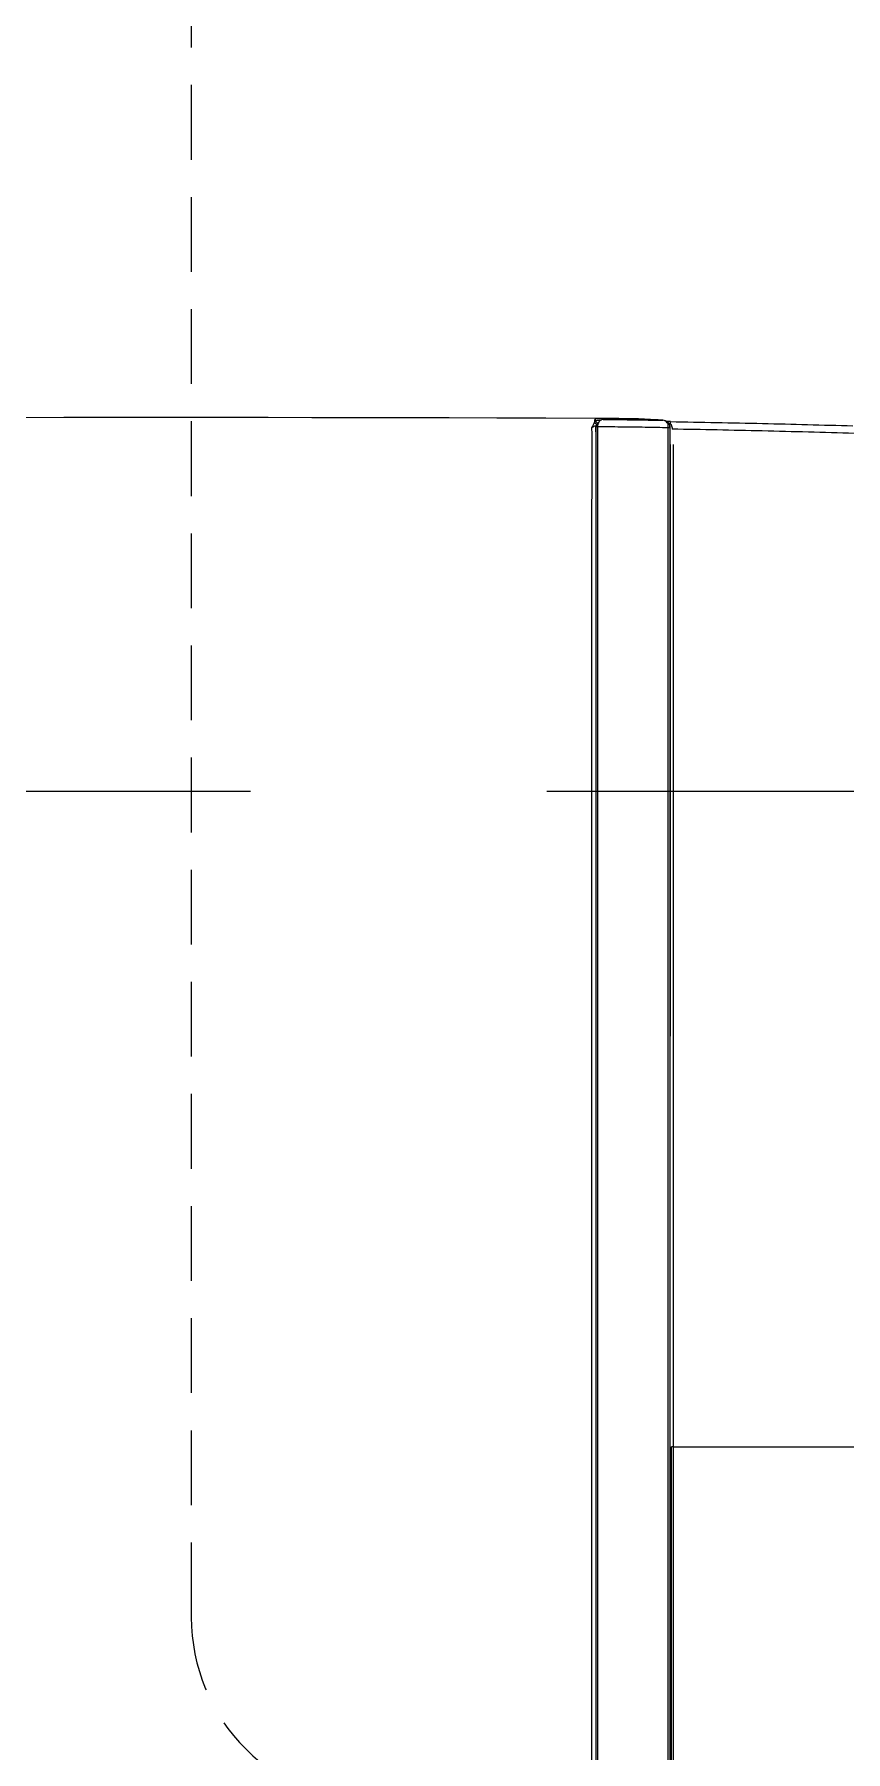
# Model space of a CAD drawing. Header units: millimetres. Extents: x -551172 to 232469, y -3435 to 261611.
# Drawn here: x 74312.6 to 74399.5, y 108986.2 to 109170 of the extents above; entities that cross this region are included whole.
import ezdxf

# ---------------------------------------------------------------- set-up
doc = ezdxf.new("R2010")
doc.units = ezdxf.units.MM
doc.header["$LTSCALE"] = 10
doc.linetypes.add('DH-HID2', pattern=[1.2, 0.8, -0.4])
doc.linetypes.add('HIDDEN', pattern=[9.525, 6.35, -3.175])
for name, color, linetype in [('06-FUR', 6, 'Continuous'), ('FU-FURM', 251, 'DH-HID2'), ('도면층8', 8, 'Continuous')]:
    doc.layers.add(name, color=color, linetype=linetype)
doc.linetypes.add('ZIGZAG', pattern='A,0.0001,-0.2,[131,ltypeshp.shx,S=0.2,R=0,X=-0.2,Y=0],-0.4,[131,ltypeshp.shx,S=0.2,R=180,X=0.2,Y=0],-0.2', length=0.8001)

# ---------------------------------------------------------------- blocks, each defined once
blk = doc.blocks.new('*U477')
at = {"color": 8}
for p, q in [((1519.72, 193.19), (1519.72, 193.19)), ((1519.77, 189.43), (1519.77, 189.44)), ((1519.78, 190.56), (1519.78, 190.56)), ((1519.79, 190.46), (1519.79, 190.49)), ((1519.79, 190.46), (1519.79, 190.49)), ((1519.64, 186.8), (1519.64, 186.81))]:
    blk.add_line(p, q, dxfattribs=at)
at = {"color": 1, "linetype": 'HIDDEN'}
blk.add_lwpolyline([(1479.94, 484.99), (1479.94, 14.99), (39.94, 14.99), (39.94, 484.99)], close=True, dxfattribs=at)
at = {"color": 8}
blk.add_arc((1519.01, 193.8), 0.2, 80.5717, 90, dxfattribs=at)
for centre, major_axis, ratio, start_param, end_param in [((1518.89, 193.8), (0, -0.2), 0.205027, 1.568733, 3.141593), ((1519.01, 193.8), (0, -0.2), 0.351833, 1.567117, 3.141593), ((1519.01, 193.8), (0.033, 0.197), 0.348188, 4.76642, 6.323186), ((1519.07, 194.06), (-0.393, -0.309), 0.676569, 1.247751, 2.270849), ((1519.16, 193.82), (-0.5, -0.021), 0.710917, 2.398177, 3.067106), ((1518.79, 186.26), (0, -0.2), 0.201921, 0.053462, 1.568761)]:
    blk.add_ellipse(centre, major_axis=major_axis, ratio=ratio, start_param=start_param, end_param=end_param, dxfattribs=at)
for points, degree in [([(1519.83, 194), (1520.22, 309.36), (1519.33, 344.73), (1517.18, 380.02)], 3), ([(1518.39, 194), (1518.56, 194), (1518.73, 194), (1518.89, 194)], 3), ([(1518.89, 194), (1518.93, 194), (1518.97, 194), (1519.01, 194)], 3), ([(1519.08, 193.8), (1519.03, 193.8), (1518.99, 193.8), (1518.94, 193.8)], 3), ([(1519.1, 193.85), (1519.21, 193.92), (1519.3, 194.02), (1519.36, 194.13)], 3), ([(1519.66, 194.12), (1519.65, 194.12), (1519.54, 194.12), (1519.36, 194.13)], 3), ([(1519.36, 194.13), (1519.41, 194.1), (1519.45, 194.07), (1519.49, 194.05)], 3), ([(1519.66, 194.12), (1519.66, 194.02), (1519.66, 193.92), (1519.65, 193.81)], 3), ([(1519.65, 193.81), (1519.66, 193.68), (1519.67, 193.54), (1519.67, 193.4)], 3), ([(1519.83, 194), (1519.78, 194.04), (1519.72, 194.08), (1519.66, 194.12)], 3), ([(1519.78, 190.56), (1519.72, 193.18)], 1), ([(1519.78, 190.87), (1519.78, 190.74), (1519.79, 190.62), (1519.79, 190.49)], 3), ([(1519.79, 190.49), (1519.79, 190.49), (1519.79, 190.49), (1519.79, 190.49)], 3), ([(1519.64, 186.8), (1519.66, 187.34), (1519.69, 187.87)], 2), ([(1409.74, 185.7), (1409.75, 185.8), (1409.74, 185.9), (1409.74, 185.9)], 3), ([(1409.74, 185.7), (1409.74, 179.23), (1409.74, 172.76), (1409.74, 166.3)], 3), ([(1518.89, 186.05), (1518.27, 186.05), (1517.66, 186.05), (1517.05, 186.05)], 3), ([(1518.89, 186.05), (1518.89, 186.05), (1518.89, 186.05), (1518.89, 186.05)], 3), ([(1519.26, 186), (1519.23, 186.05), (1519.18, 186.11), (1519.13, 186.14)], 3), ([(1519.26, 186), (1519.4, 186), (1519.49, 185.99), (1519.49, 185.99)], 3), ([(1519.49, 186), (1519.49, 186.16), (1519.49, 186.31), (1519.49, 186.47)], 3)]:
    blk.add_open_spline(points, degree=degree, dxfattribs=at)
for points, knots in [([(1039.94, 193.94), (1119.89, 193.94), (1199.84, 193.94), (1299.77, 193.94), (1319.76, 193.94), (1359.74, 193.94), (1379.73, 193.94), (1419.69, 193.94), (1439.67, 193.94), (1469.52, 193.94), (1479.45, 193.94), (1494.31, 193.94), (1499.26, 193.94), (1509.14, 193.94), (1514.08, 193.94), (1518.98, 193.94)], [0, 0, 0, 0, 0.5, 0.5, 0.625, 0.625, 0.75, 0.75, 0.875, 0.875, 0.9375, 0.9375, 0.96875, 0.96875, 1, 1, 1, 1]), ([(1518.94, 193.8), (1514.03, 193.8), (1509.09, 193.8), (1499.21, 193.8), (1494.26, 193.8), (1479.4, 193.8), (1469.47, 193.8), (1439.62, 193.8), (1419.64, 193.8), (1379.68, 193.8), (1359.7, 193.8), (1319.73, 193.8), (1299.74, 193.8), (1199.82, 193.8), (1119.88, 193.8), (1039.94, 193.8)], [0, 0, 0, 0, 0.03125, 0.03125, 0.0625, 0.0625, 0.125, 0.125, 0.25, 0.25, 0.375, 0.375, 0.5, 0.5, 1, 1, 1, 1]), ([(1329.85, 194.41), (1345.65, 194.41), (1361.45, 194.41), (1393.05, 194.41), (1408.85, 194.41), (1440.42, 194.41), (1456.18, 194.41), (1479.77, 194.41), (1487.62, 194.41), (1499.36, 194.41), (1503.27, 194.41), (1511.08, 194.41), (1514.98, 194.37), (1518.86, 194.4)], [0, 0, 0, 0, 0.25, 0.25, 0.5, 0.5, 0.75, 0.75, 0.875, 0.875, 0.9375, 0.9375, 1, 1, 1, 1]), ([(1518.39, 194), (1513.69, 194), (1508.95, 194), (1499.29, 194), (1494.34, 194), (1479.47, 194), (1469.54, 194), (1439.69, 194), (1419.71, 194), (1379.75, 194), (1359.76, 194), (1336.79, 194), (1333.82, 194), (1330.84, 194)], [0, 0, 0, 0, 0.076277, 0.076277, 0.155939, 0.155939, 0.315263, 0.315263, 0.633912, 0.633912, 0.952561, 0.952561, 1, 1, 1, 1]), ([(1518.83, 186.26), (1518.84, 186.64), (1518.84, 187.03), (1518.86, 188.28), (1518.88, 189.14), (1518.9, 190.88), (1518.91, 191.74), (1518.93, 193.01), (1518.93, 193.4), (1518.94, 193.8)], [0, 0, 0, 0, 0.152969, 0.152969, 0.497591, 0.497591, 0.842214, 0.842214, 1, 1, 1, 1]), ([(1519.04, 193.99), (1519.02, 194.04), (1519.01, 194.08), (1518.97, 194.17), (1518.95, 194.21), (1518.92, 194.28), (1518.91, 194.3), (1518.89, 194.33), (1518.88, 194.35), (1518.87, 194.36), (1518.87, 194.37), (1518.87, 194.38), (1518.86, 194.39), (1518.86, 194.39), (1518.86, 194.39), (1518.86, 194.4), (1518.86, 194.4), (1518.86, 194.4)], [0, 0, 0, 0, 0.329841, 0.329841, 0.64484, 0.64484, 0.808285, 0.808285, 0.89597, 0.89597, 0.943441, 0.943441, 0.96921, 0.96921, 0.986236, 0.986236, 1, 1, 1, 1]), ([(1518.86, 194.4), (1518.86, 194.4), (1518.86, 194.4), (1518.86, 194.4), (1518.87, 194.4), (1518.87, 194.39), (1518.88, 194.39), (1518.89, 194.39), (1518.89, 194.38), (1518.91, 194.37), (1518.92, 194.37), (1518.96, 194.35), (1518.98, 194.34), (1519.04, 194.3), (1519.08, 194.28), (1519.21, 194.21), (1519.29, 194.17), (1519.36, 194.13)], [0, 0, 0, 0, 0.009976, 0.009976, 0.022556, 0.022556, 0.04139, 0.04139, 0.07605, 0.07605, 0.139998, 0.139998, 0.259042, 0.259042, 0.487994, 0.487994, 1, 1, 1, 1]), ([(1519.72, 193.19), (1519.72, 193.26), (1519.71, 193.33), (1519.64, 193.48), (1519.59, 193.56), (1519.46, 193.66), (1519.4, 193.7), (1519.26, 193.76), (1519.17, 193.79), (1519.08, 193.8)], [0, 0, 0, 0, 0.259, 0.259, 0.575766, 0.575766, 0.78372, 0.78372, 1, 1, 1, 1]), ([(1519.49, 194.05), (1519.56, 194), (1519.61, 193.95), (1519.65, 193.86), (1519.65, 193.84), (1519.65, 193.81)], [0, 0, 0, 0, 0.71699, 0.71699, 1, 1, 1, 1]), ([(1519.72, 193.19), (1519.72, 192.99), (1519.72, 192.8), (1519.71, 191.73), (1519.7, 190.87), (1519.67, 189.13), (1519.66, 188.26), (1519.64, 187.2), (1519.64, 187.01), (1519.64, 186.81)], [0, 0, 0, 0, 0.092017, 0.092017, 0.499829, 0.499829, 0.907641, 0.907641, 1, 1, 1, 1]), ([(1519.78, 190.56), (1519.77, 191), (1519.76, 191.43), (1519.74, 192.31), (1519.73, 192.75), (1519.72, 193.19)], [0, 0, 0, 0, 0.5, 0.5, 1, 1, 1, 1]), ([(1519.79, 190.49), (1519.8, 190.84), (1519.8, 191.19), (1519.81, 191.89), (1519.81, 192.24), (1519.82, 193.06), (1519.83, 193.53), (1519.83, 194)], [0, 0, 0, 0, 0.298691, 0.298691, 0.597383, 0.597383, 1, 1, 1, 1]), ([(1519.64, 186.81), (1519.66, 187.25), (1519.68, 187.68), (1519.73, 188.56), (1519.75, 189), (1519.77, 189.44)], [0, 0, 0, 0, 0.5, 0.5, 1, 1, 1, 1]), ([(1519.77, 189.44), (1519.77, 189.5), (1519.77, 189.57), (1519.78, 189.73), (1519.78, 189.82), (1519.78, 190), (1519.79, 190.09), (1519.79, 190.26), (1519.79, 190.34), (1519.79, 190.47), (1519.78, 190.51), (1519.78, 190.56)], [0, 0, 0, 0, 0.21624, 0.21624, 0.432749, 0.432749, 0.645647, 0.645647, 0.856424, 0.856424, 1, 1, 1, 1]), ([(1039.94, 186.26), (1119.86, 186.26), (1199.78, 186.26), (1299.68, 186.26), (1319.66, 186.26), (1359.62, 186.26), (1379.6, 186.26), (1419.55, 186.26), (1439.51, 186.26), (1469.34, 186.26), (1479.27, 186.26), (1494.15, 186.26), (1499.1, 186.26), (1508.99, 186.26), (1513.93, 186.26), (1518.83, 186.26)], [0, 0, 0, 0, 0.5, 0.5, 0.625, 0.625, 0.75, 0.75, 0.875, 0.875, 0.9375, 0.9375, 0.96875, 0.96875, 1, 1, 1, 1]), ([(1518.79, 186.06), (1513.89, 186.06), (1508.95, 186.06), (1499.07, 186.06), (1494.11, 186.06), (1479.24, 186.06), (1469.31, 186.06), (1439.47, 186.06), (1419.52, 186.06), (1379.58, 186.06), (1359.6, 186.06), (1319.64, 186.06), (1299.66, 186.06), (1199.77, 186.06), (1119.86, 186.06), (1039.94, 186.06)], [0, 0, 0, 0, 0.03125, 0.03125, 0.0625, 0.0625, 0.125, 0.125, 0.25, 0.25, 0.375, 0.375, 0.5, 0.5, 1, 1, 1, 1]), ([(1409.74, 185.7), (1396.38, 185.7), (1383.01, 185.7), (1356.26, 185.7), (1342.89, 185.7), (1329.51, 185.7)], [0, 0, 0, 0, 0.5, 0.5, 1, 1, 1, 1]), ([(1329.52, 185.9), (1342.89, 185.9), (1356.26, 185.9), (1383.01, 185.9), (1396.38, 185.9), (1409.74, 185.9)], [0, 0, 0, 0, 0.5, 0.5, 1, 1, 1, 1]), ([(1517.05, 185.7), (1508.46, 185.7), (1499.79, 185.7), (1482.12, 185.7), (1473.1, 185.7), (1446, 185.7), (1427.88, 185.7), (1409.74, 185.7)], [0, 0, 0, 0, 0.243248, 0.243248, 0.495499, 0.495499, 1, 1, 1, 1]), ([(1517.05, 186.02), (1512.16, 186.02), (1507.25, 186.02), (1497.42, 186.02), (1492.5, 186.02), (1477.71, 186.02), (1467.82, 186.02), (1456.52, 186.02), (1455.11, 186.02), (1453.7, 186.02)], [0, 0, 0, 0, 0.233427, 0.233427, 0.466853, 0.466853, 0.933707, 0.933707, 1, 1, 1, 1]), ([(1517.05, 186.05), (1517.05, 186.04), (1517.05, 186.03), (1517.05, 186.02), (1517.05, 186.02), (1517.05, 186.02)], [0, 0, 0, 0, 0.865418, 0.865418, 1, 1, 1, 1]), ([(1518.23, 166.3), (1518.32, 169.59), (1518.41, 172.87), (1518.56, 179.38), (1518.63, 182.6), (1518.68, 185.82)], [0, 0, 0, 0, 0.505489, 0.505489, 1, 1, 1, 1]), ([(1519.25, 186), (1519.2, 185.95), (1519.13, 185.91), (1518.98, 185.86), (1518.9, 185.84), (1518.78, 185.82), (1518.73, 185.82), (1518.68, 185.82)], [0, 0, 0, 0, 0.426124, 0.426124, 0.795442, 0.795442, 1, 1, 1, 1]), ([(1519.12, 186.05), (1519.09, 186.05), (1519.07, 186.06), (1518.97, 186.06), (1518.88, 186.06), (1518.79, 186.06)], [0, 0, 0, 0, 0.249344, 0.249344, 1, 1, 1, 1]), ([(1518.83, 186.26), (1518.94, 186.26), (1519.05, 186.26), (1519.16, 186.25), (1519.18, 186.25), (1519.2, 186.25)], [0, 0, 0, 0, 0.840137, 0.840137, 1, 1, 1, 1]), ([(1518.89, 186.05), (1518.91, 186.05), (1518.94, 186.05), (1519, 186.05), (1519.02, 186.05), (1519.06, 186.05), (1519.07, 186.05), (1519.09, 186.05), (1519.1, 186.05), (1519.11, 186.05), (1519.11, 186.05), (1519.12, 186.05)], [0, 0, 0, 0, 0.330293, 0.330293, 0.681956, 0.681956, 0.82164, 0.82164, 0.940754, 0.940754, 1, 1, 1, 1]), ([(1519.49, 186), (1519.43, 182.72), (1519.37, 179.43), (1519.22, 172.92), (1519.13, 169.7), (1519.04, 166.47)], [0, 0, 0, 0, 0.504534, 0.504534, 1, 1, 1, 1]), ([(1519.12, 186.05), (1519.12, 186.05), (1519.12, 186.05), (1519.14, 186.06), (1519.15, 186.07), (1519.17, 186.09), (1519.18, 186.1), (1519.19, 186.12), (1519.19, 186.12), (1519.19, 186.14), (1519.2, 186.16), (1519.2, 186.2), (1519.2, 186.23), (1519.2, 186.25), (1519.2, 186.25), (1519.2, 186.25)], [0, 0, 0, 0, 0.055006, 0.055006, 0.276288, 0.276288, 0.497423, 0.497423, 0.530007, 0.530007, 0.756604, 0.756604, 0.983112, 0.983112, 1, 1, 1, 1]), ([(1519.13, 186.07), (1519.16, 186.08), (1519.28, 186.12), (1519.45, 186.27), (1519.59, 186.52), (1519.63, 186.7), (1519.64, 186.8)], [0, 0, 0, 0, 0.088268, 0.35843, 0.674319, 1, 1, 1, 1]), ([(1519.2, 186.25), (1519.26, 186.28), (1519.32, 186.31), (1519.45, 186.4), (1519.51, 186.46), (1519.6, 186.62), (1519.63, 186.71), (1519.64, 186.81)], [0, 0, 0, 0, 0.226788, 0.226788, 0.577205, 0.577205, 1, 1, 1, 1])]:
    blk.add_open_spline(points, degree=3, knots=knots, dxfattribs=at)

msp = doc.modelspace()

# ---------------------------------------------------------------- linework, layer by layer
at = {"layer": '06-FUR', "color": 1, "linetype": 'ZIGZAG', "ltscale": 100}
msp.add_circle((77280, 106770), 15680, dxfattribs=at)
at = {"layer": 'FU-FURM'}
msp.add_lwpolyline([(74329.38, 109560.6), (74329.38, 109000.6, 0.414214), (74349.38, 108980.6), (74609.38, 108980.6, 0.414214), (74629.38, 109000.6), (74629.38, 109560.6, 0.414214), (74609.38, 109580.6), (74349.38, 109580.6, 0.414214)], format="xyb", close=True, dxfattribs=at)

# ---------------------------------------------------------------- block references
at = {"layer": '도면층8', "rotation": 89.99999999999999}
msp.add_blockref('*U477', (74566.69, 107609.08), dxfattribs=at)

doc.saveas('drawing.dxf')
